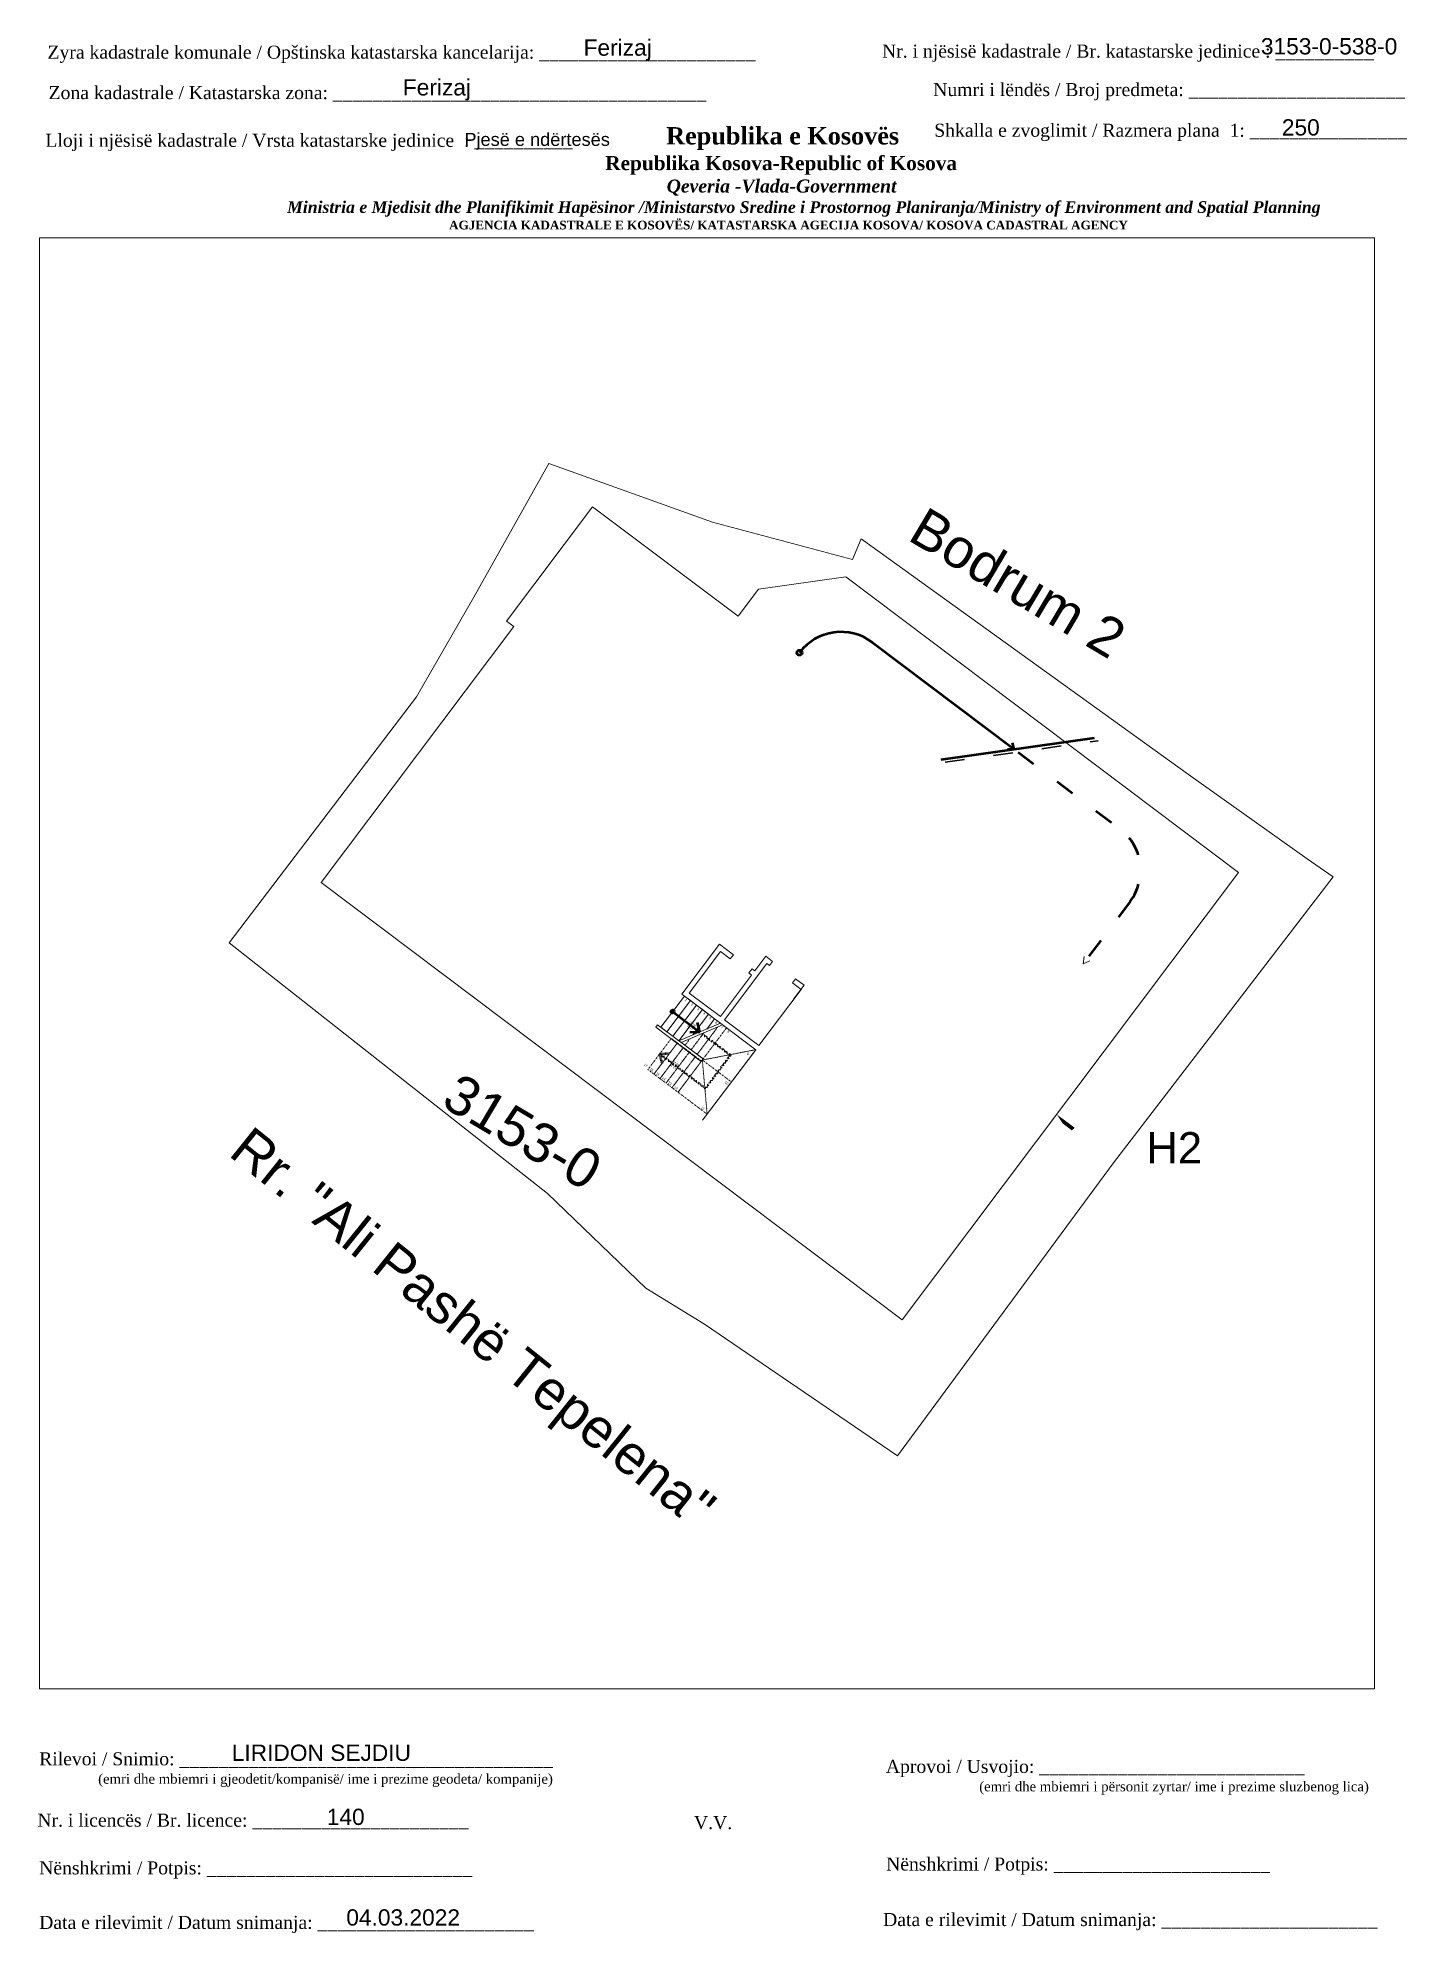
# Paper-space layout 'Bodrumi2' of a CAD drawing. Header units: metres, sheet in millimetres. Extents: x 0 to 210, y 0 to 291.
# The model-space entities are those that its viewports show. They can reach past a viewport. Long polylines and large blocks are cut down to what shows.
import ezdxf

# ---------------------------------------------------------------- set-up
doc = ezdxf.new("R2010")
doc.units = ezdxf.units.M
doc.linetypes.add('ACAD_ISO03W100', pattern=[30, 12, -18])
doc.layers.get('0').update_dxf_attribs({"lineweight": 0})
for name, color, linetype, lineweight in [('bodrum 1', 1, 'Continuous', 0), ('bodrum 2 shkallet', 1, 'Continuous', 0), ('hyrjet pikat', 54, 'Continuous', 0), ('Korniza e jashtme', 7, 'Continuous', 0), ('Korniza e jashtme txt', 7, 'Continuous', 0)]:
    doc.layers.add(name, color=color, linetype=linetype, lineweight=lineweight)
doc.layers.add('Parcela_Bazë', color=7, linetype='Continuous')
doc.layers.add('Parcela_Bazë nr', color=7, linetype='Continuous')
doc.layers.get('0').freeze()
doc.styles.get("Standard").update_dxf_attribs({"font": 'arial.ttf'})

# ---------------------------------------------------------------- blocks, each defined once
blk = doc.blocks.new('b2-shkallet')
at = {"color": 1, "lineweight": 50}
for q in [(117.5, 111.5), (117.5, 62.5)]:
    blk.add_line((146.5, 87), q, dxfattribs=at)
at = {"color": 1, "linetype": 'ACAD_ISO03W100', "lineweight": 50}
for q in [(102.9, -48.5), (102.9, -97.5)]:
    blk.add_line((73.9, -73), q, dxfattribs=at)
at = {"color": 7}
for points in [[(4, 402), (71, 402), (71, 382), (24, 382), (24, 182), (174, 182), (174, 382), (161, 382), (161, 402), (174, 402), (174, 472), (207, 472), (207, 452), (194, 452), (194, 182), (359, 182), (359, 452), (317, 452), (317, 472), (359, 472)], [(359, -177.4), (359, 162), (4, 162), (4, 402)], [(219, 12), (0, 12), (0, 0), (219, 0), (219, 12)]]:
    blk.add_lwpolyline(points, dxfattribs=at)
for points in [[(16, 162), (16, 162), (16, 12), (16, 12), (16, 162)], [(16, 162), (45, 162), (45, 12), (16, 12), (16, 162)], [(45, 162), (74, 162), (74, 12), (45, 12), (45, 162)], [(74, 162), (103, 162), (103, 12), (74, 12), (74, 162)], [(103, 162), (132, 162), (132, 62)], [(103, 12), (103, 162)], [(103, 12), (190, 162)], [(113, 12), (200, 162)], [(132, 162), (161, 162), (161, 112)], [(132, 62), (132, 162)], [(161, 162), (190, 162)], [(161, 112), (161, 162)], [(219, -148), (219, -148)]]:
    blk.add_lwpolyline(points)
at = {"linetype": 'ACAD_ISO03W100'}
for points in [[(200, 162), (219, 162), (219, 12), (190, 12), (190, 144.8)], [(219, 2), (219, 162), (359, 162), (359, -148), (219, -148)], [(219, 7), (359, 162)], [(161, 94.8), (161, 12), (132, 12), (132, 44.8)], [(190, 144.8), (190, 12), (161, 12), (161, 94.8)], [(74, -148), (103, -148), (103, 2), (74, 2), (74, -148)], [(103, -148), (132, -148), (132, 2), (103, 2), (103, -148)], [(132, 44.8), (132, 12), (113, 12)], [(132, -148), (161, -148), (161, 2), (132, 2), (132, -148)], [(161, -148), (190, -148), (190, 2), (161, 2), (161, -148)], [(190, -148), (219, -148), (219, 2), (190, 2), (190, -148)], [(219, 7), (359, 7)], [(219, 7), (359, -148)], [(219, 2), (219, 2), (219, -148)]]:
    blk.add_lwpolyline(points, dxfattribs=at)
at = {"color": 1, "lineweight": 50}
blk.add_lwpolyline([(16, 87), (146.5, 87)], dxfattribs=at)
at = {"color": 1, "linetype": 'ACAD_ISO03W100', "lineweight": 50}
blk.add_lwpolyline([(156.5, 87), (219, 87), (294, 87), (294, 2), (294, -73), (73.9, -73)], dxfattribs=at)
at = {"color": 1, "lineweight": 50}
blk.add_circle((16, 87), 6.33, dxfattribs=at)
at = {"color": 1, "lineweight": 20, "char_height": 9, "attachment_point": 5}
for s, insert in [('\\A1;1', (30.3, 153.8)), ('\\A1;2', (59.3, 153.8)), ('\\A1;3', (88.3, 153.8)), ('\\A1;4', (117.3, 153.8)), ('\\A1;5', (146.3, 153.8)), ('\\A1;6', (175.3, 153.8)), ('\\A1;7', (204.3, 153.8)), ('\\A1;8', (233.3, 153.8)), ('\\A1;7*29\\P8*17', (107, 86.6)), ('\\A1;9', (344.8, 131.4)), ('\\A1;5*29\\P6*17', (146.3, -72.7)), ('\\A1;10', (346.5, -7.1)), ('\\A1;17', (57.2, -139.2)), ('\\A1;16', (86.2, -139.2)), ('\\A1;15', (115.2, -139.2)), ('\\A1;14', (144.2, -139.2)), ('\\A1;13', (173.2, -139.2)), ('\\A1;12', (202.2, -139.2)), ('\\A1;11', (332.1, -139.2))]:
    blk.add_mtext(s, dxfattribs=dict(at, insert=insert))
blk = doc.blocks.new('shkallet-bodrum1')
at = {"layer": 'bodrum 2 shkallet', "color": 1, "lineweight": 50}
for points in [[(2.801, 0.395), (8.25, -3.706)], [(5.449, -4.102), (11.331, -3.272)], [(8.25, -3.706), (8.19, -3.46)], [(8.25, -3.706), (7.997, -3.717)]]:
    blk.add_lwpolyline(points, dxfattribs=at)
at = {"layer": 'bodrum 2 shkallet', "color": 1, "linetype": 'ACAD_ISO03W100', "lineweight": 30}
blk.add_lwpolyline([(5.595, -4.212), (11.477, -3.382)], dxfattribs=at)
at = {"layer": 'bodrum 2 shkallet', "color": 1, "linetype": 'ACAD_ISO03W100', "lineweight": 50}
for points in [[(8.396, -3.816), (12.306, -6.76)], [(12.702, -9.56), (10.897, -11.957)]]:
    blk.add_lwpolyline(points, dxfattribs=at)
at = {"layer": 'bodrum 2 shkallet', "flags": 128}
for points in [[(10.897, -11.957), (10.936, -11.678)], [(10.897, -11.957), (11.155, -11.842)]]:
    blk.add_lwpolyline(points, dxfattribs=at)
at = {"layer": 'bodrum 2 shkallet', "color": 0, "elevation": -619.38}
blk.add_lwpolyline([(-0.226, -13.316), (0.18, -12.777)], dxfattribs=at)
at = {"layer": 'bodrum 2 shkallet', "color": 1, "lineweight": 50}
blk.add_circle((0, 0), 0.1, dxfattribs=at)
blk.add_arc((1.598, -1.203), 2, 53.03129, 143.03118, dxfattribs=at)
at = {"layer": 'bodrum 2 shkallet', "color": 1, "linetype": 'ACAD_ISO03W100', "lineweight": 50}
blk.add_arc((11.104, -8.358), 2, 323.0314, 53.03129, dxfattribs=at)

msp = doc.modelspace()

# ---------------------------------------------------------------- linework, layer by layer
at = {"layer": 'bodrum 1', "color": 0, "elevation": 622.28}
msp.add_lwpolyline([(7512678.713, 4692382.672), (7512656.387, 4692399.475), (7512663.784, 4692409.302), (7512663.504, 4692409.513), (7512666.812, 4692413.907), (7512672.405, 4692409.697), (7512673.187, 4692410.736), (7512676.547, 4692411.21), (7512691.632, 4692399.856)], close=True, dxfattribs=at)
at = {"layer": 'hyrjet pikat', "elevation": 622.28, "flags": 128}
msp.add_lwpolyline([(7512684.65, 4692390.56, 0, 0.3, 0), (7512685.227, 4692389.945, 0, 0, 0), (7512688.406, 4692387.533, 0, 0, 0)], format="xyseb", dxfattribs=at)
at = {"layer": 'Parcela_Bazë', "color": 5, "lineweight": 0}
msp.add_lwpolyline([(7512665.073, 4692387.527), (7512668.861, 4692383.882), (7512671.113, 4692382.497), (7512678.531, 4692377.442), (7512686.833, 4692388.706), (7512695.271, 4692399.683), (7512694.264, 4692400.375), (7512689.714, 4692403.625), (7512677.134, 4692412.673), (7512676.796, 4692411.876), (7512671.424, 4692413.316), (7512665.135, 4692415.573), (7512662.254, 4692410.436), (7512660.044, 4692406.606), (7512652.843, 4692397.157)], close=True, dxfattribs=at)

# ---------------------------------------------------------------- block references
at = {"layer": 'bodrum 2 shkallet'}
msp.add_blockref('shkallet-bodrum1', (7512674.763, 4692408.3, 619.38), dxfattribs=at)
at = {"layer": 'bodrum 2 shkallet', "color": 1, "xscale": 0.01, "yscale": 0.01, "zscale": 0.01, "rotation": 323.0310715743061}
msp.add_blockref('b2-shkallet', (7512669.236, 4692393.911), dxfattribs=at)

# ---------------------------------------------------------------- texts
at = {"layer": 'hyrjet pikat'}
msp.add_text('H2', height=1.2, dxfattribs=at).set_placement((7512688.09, 4692388.679))
at = {"layer": 'Parcela_Bazë nr'}
for s, rotation, p in [('Bodrum 2', 329.30111, (7512678.868, 4692412.657)), ('3153-0', 329.30111, (7512660.939, 4692390.917)), ('Rr. "Ali Pashë Tepelena"', 321.24762, (7512652.775, 4692389.005))]:
    msp.add_text(s, height=1.5, rotation=rotation, dxfattribs=at).set_placement(p)

psp = doc.layouts.new('Bodrumi2')

# ---------------------------------------------------------------- texts
at = {"layer": 'Korniza e jashtme txt'}
for s, height, p in [('3153-0-538-0', 2.5, (187.52, 288.94)), ('Pjesë e ndërtesës', 2, (65.09, 274.88))]:
    psp.add_text(s, height=height, dxfattribs=at).set_placement(p)
for s, insert, char_height, width, attachment_point in [('Ferizaj', (83.41, 291.24), 2.5, 19.3474, 1), ('{\\fTimes New Roman|b0|i0|c0|p18; Zyra kadastrale komunale / Opštinska katastarska kancelarija: ______________________}', (0.26, 290.29), 2, 114.6874, 1), ('{\\fTimes New Roman|b0|i0|c0|p18;Nr. i njësisë kadastrale / Br. katastarske jedinice : __________}', (129.28, 290.45), 2, 98.5379, 1), ('{\\fTimes New Roman|b0|i0|c0|p18; Zona kadastrale / Katastarska zona: ______________________________________}', (0.43, 284.07), 2, 101.8807, 1), ('Ferizaj', (55.63, 285.13), 2.5, 40.037, 1), ('{\\fTimes New Roman|b0|i0|c0|p18; Numri i lëndës / Broj predmeta: ______________________}', (136.4, 284.54), 2, 83.344, 1), ('{\\fTimes New Roman|b0|i0|c0|p18; Lloji i njësisë kadastrale / Vrsta katastarske jedinice  : __________ }', (-0.06, 276.74), 2, 108.0893, 1), ('\\pi77.297;{\\fBook Antiqua|b1|i0|c0|p18;\\H1.333x;Republika e Kosovës\\fTimes New Roman|b1|i0|c0|p18;\\P\\pi67.927;\\fBook Antiqua|b1|i0|c0|p18;\\H0.8125x;Republika Kosova-Republic of Kosova\\fTimes New Roman|b1|i0|c0|p18;\\P\\pi77.378;\\fBook Antiqua|b1|i1|c0|p18;\\H0.9233x;Qeveria -Vlada-Government \\P\\pi13.032,l6,t23.033;\\fTimes New Roman|b1|i1|c0|p18;\\H0.9x;Ministria e Mjedisit dhe Planifikimit Hapësinor /Ministarstvo Sredine i Prostornog Planiranja/Ministry of Environment and Spatial Planning\\P\\pi43.931,l0,tz;\\fBook Antiqua|b1|i0|c0|p18;\\H0.7406x;AGJENCIA KADASTRALE E KOSOVËS/ KATASTARSKA AGECIJA KOSOVA/ KOSOVA CADASTRAL AGENCY}', (18.81, 277.77), 2, 191.8237, 1), ('{\\fTimes New Roman|b0|i0|c0|p18; Shkalla e zvoglimit / Razmera plana  1: ________________}', (136.56, 278.29), 2, 98.5379, 1), ('250', (190.74, 278.98), 2.5, 19.3474, 1), ('LIRIDON SEJDIU', (29.33, 29.19), 2.5, 35.1364, 1), ('{\\fTimes New Roman|b0|i0|c0|p18; Rilevoi / Snimio: ______________________________________\\P             \\H0.75x;(emri dhe mbiemri i gjeodetit/kompanisë/ ime i prezime geodeta/ kompanije)}', (-1.02, 28.01), 2, 87.3883, 1), ('{\\fTimes New Roman|b0|i0|c0|p18; Aprovoi / Usvojio: ___________________________\\P                    \\H0.75x;(emri dhe mbiemri i përsonit zyrtar/ ime i prezime sluzbenog lica)}', (129.12, 26.84), 2, 83.344, 1), ('{\\fTimes New Roman|b0|i0|c0|p18; Nr. i licencës / Br. licence: ______________________\\P                                }', (-1.3, 18.58), 2, 83.344, 1), ('140', (43.94, 19.34), 2.5, 5.2174, 1), ('{\\fTimes New Roman|b0|i0|c0|p18;V.V.                                 }', (100.38, 18.2), 2, 9.4297, 1), ('{\\fTimes New Roman|b0|i0|c0|p18; Nënshkrimi / Potpis: ______________________\\P                                 }', (188.9, 11.84), 2, 83.344, 3), ('{\\fTimes New Roman|b0|i0|c0|p18; Nënshkrimi / Potpis: ___________________________\\P                                 }', (-1.02, 11.25), 2, 83.344, 1), ('{\\fTimes New Roman|b0|i0|c0|p18; Data e rilevimit / Datum snimanja: ______________________\\P                                 }', (-1.02, 2.87), 2, 83.344, 1), ('04.03.2022', (46.94, 3.88), 2.5, 19.3474, 1), ('{\\fTimes New Roman|b0|i0|c0|p18; Data e rilevimit / Datum snimanja: ______________________\\P                                 }', (205.46, 3.31), 2, 83.344, 3)]:
    psp.add_mtext(s, dxfattribs=dict(at, insert=insert, char_height=char_height, width=width, attachment_point=attachment_point))

# ---------------------------------------------------------------- viewports
at = {"layer": 'Korniza e jashtme', "view_target_point": (7499131.095, 4689980.516), "view_twist_angle": 360}
psp.add_viewport(center=(102.4, 149.25), size=(205.19, 222.973), view_center_point=(13540.117, 2415.847), view_height=55.7432, dxfattribs=at)

doc.saveas('drawing.dxf')
